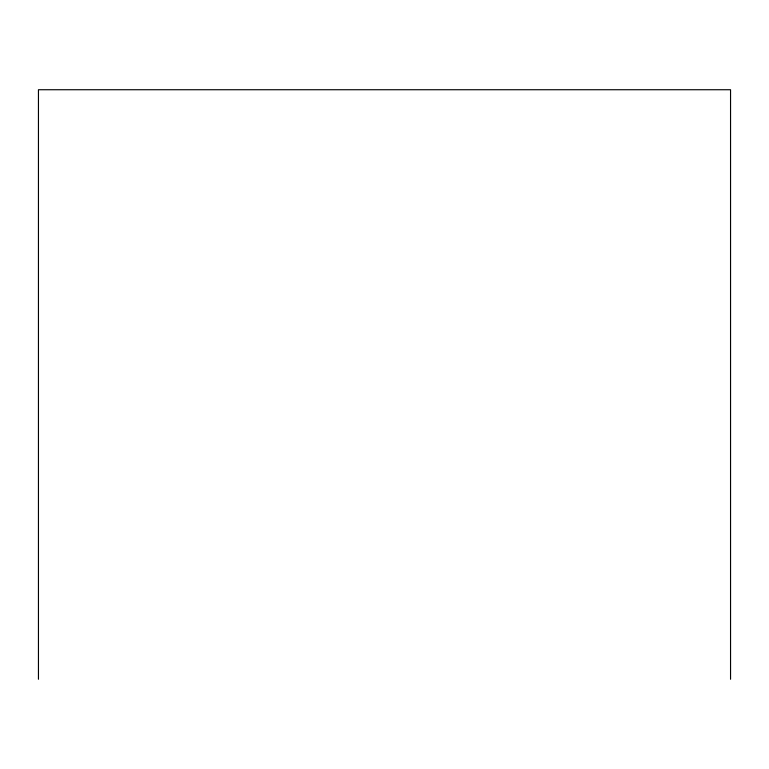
<?xml version="1.0" encoding="UTF-8"?>
<svg xmlns="http://www.w3.org/2000/svg" width="769" height="769" viewBox="0 0 769 769"><rect width="100%" height="100%" fill="white"/><g stroke="black" fill="none" stroke-linecap="round" stroke-linejoin="round"><path stroke-width="1.15" d="M730.55 679.267L730.55 89.733L38.45 89.733L38.45 679.267"/></g></svg>
